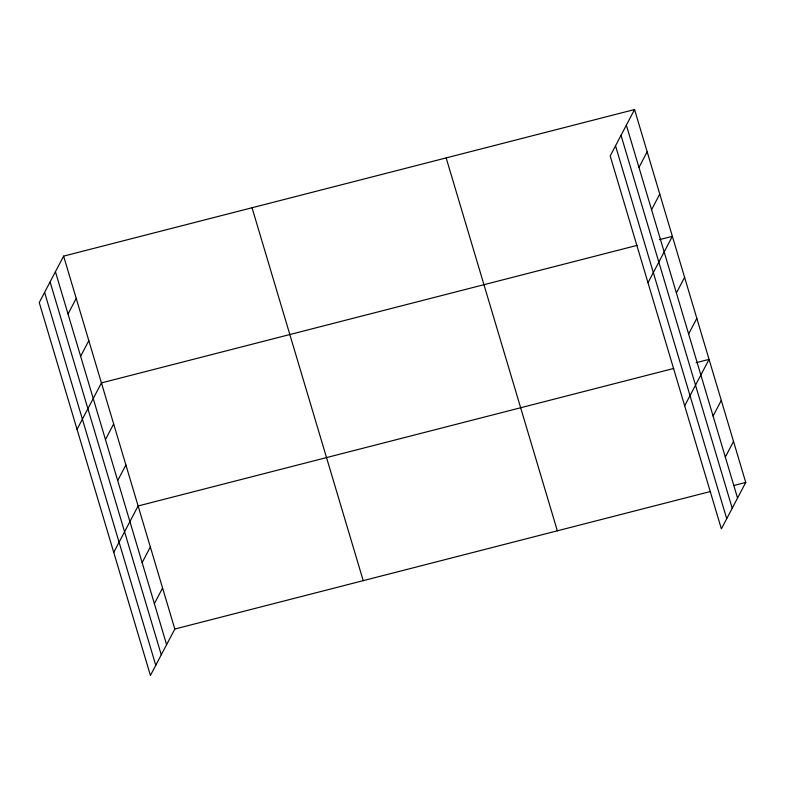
<?xml version="1.0" encoding="UTF-8"?>
<svg xmlns="http://www.w3.org/2000/svg" width="785" height="785" viewBox="0 0 785 785"><rect width="100%" height="100%" fill="white"/><g stroke="black" fill="none" stroke-linecap="round" stroke-linejoin="round"><path stroke-width="1.18" d="M63.624 256.126L39.25 302.568L150.435 675.463L174.81 629.03L63.624 256.126L634.565 109.537L745.75 482.432L721.376 528.874L610.19 155.97L634.565 109.537M68.03 314.01L76.233 298.388M80.629 356.272L88.833 340.651M77.048 429.356L101.432 382.913L637.047 245.391M105.465 439.561L113.658 423.939M117.691 480.577L125.894 464.955M113.746 552.404L138.121 505.972L673.736 368.45M142.154 562.619L150.347 546.998M154.38 603.636L162.583 588.014M638.97 167.421L647.164 151.799M651.57 209.683L659.773 194.062M647.988 282.757L672.372 236.324L659.42 239.651M676.395 292.962L684.598 277.34M688.631 333.978L696.825 318.357M684.677 405.816L709.061 359.373L696.109 362.699M713.084 416.021L721.287 400.399M725.32 457.037L733.524 441.415M174.81 629.03L710.425 491.508M733.975 485.464L745.75 482.432M626.361 125.158L737.547 498.053M621.023 135.324L732.209 508.229M615.528 145.804L726.714 518.699M446.155 157.913L557.34 530.817M252.034 207.75L363.219 580.655M55.431 271.747L166.606 644.652M50.093 281.923L161.268 654.818M44.588 292.393L155.773 665.297"/></g></svg>
